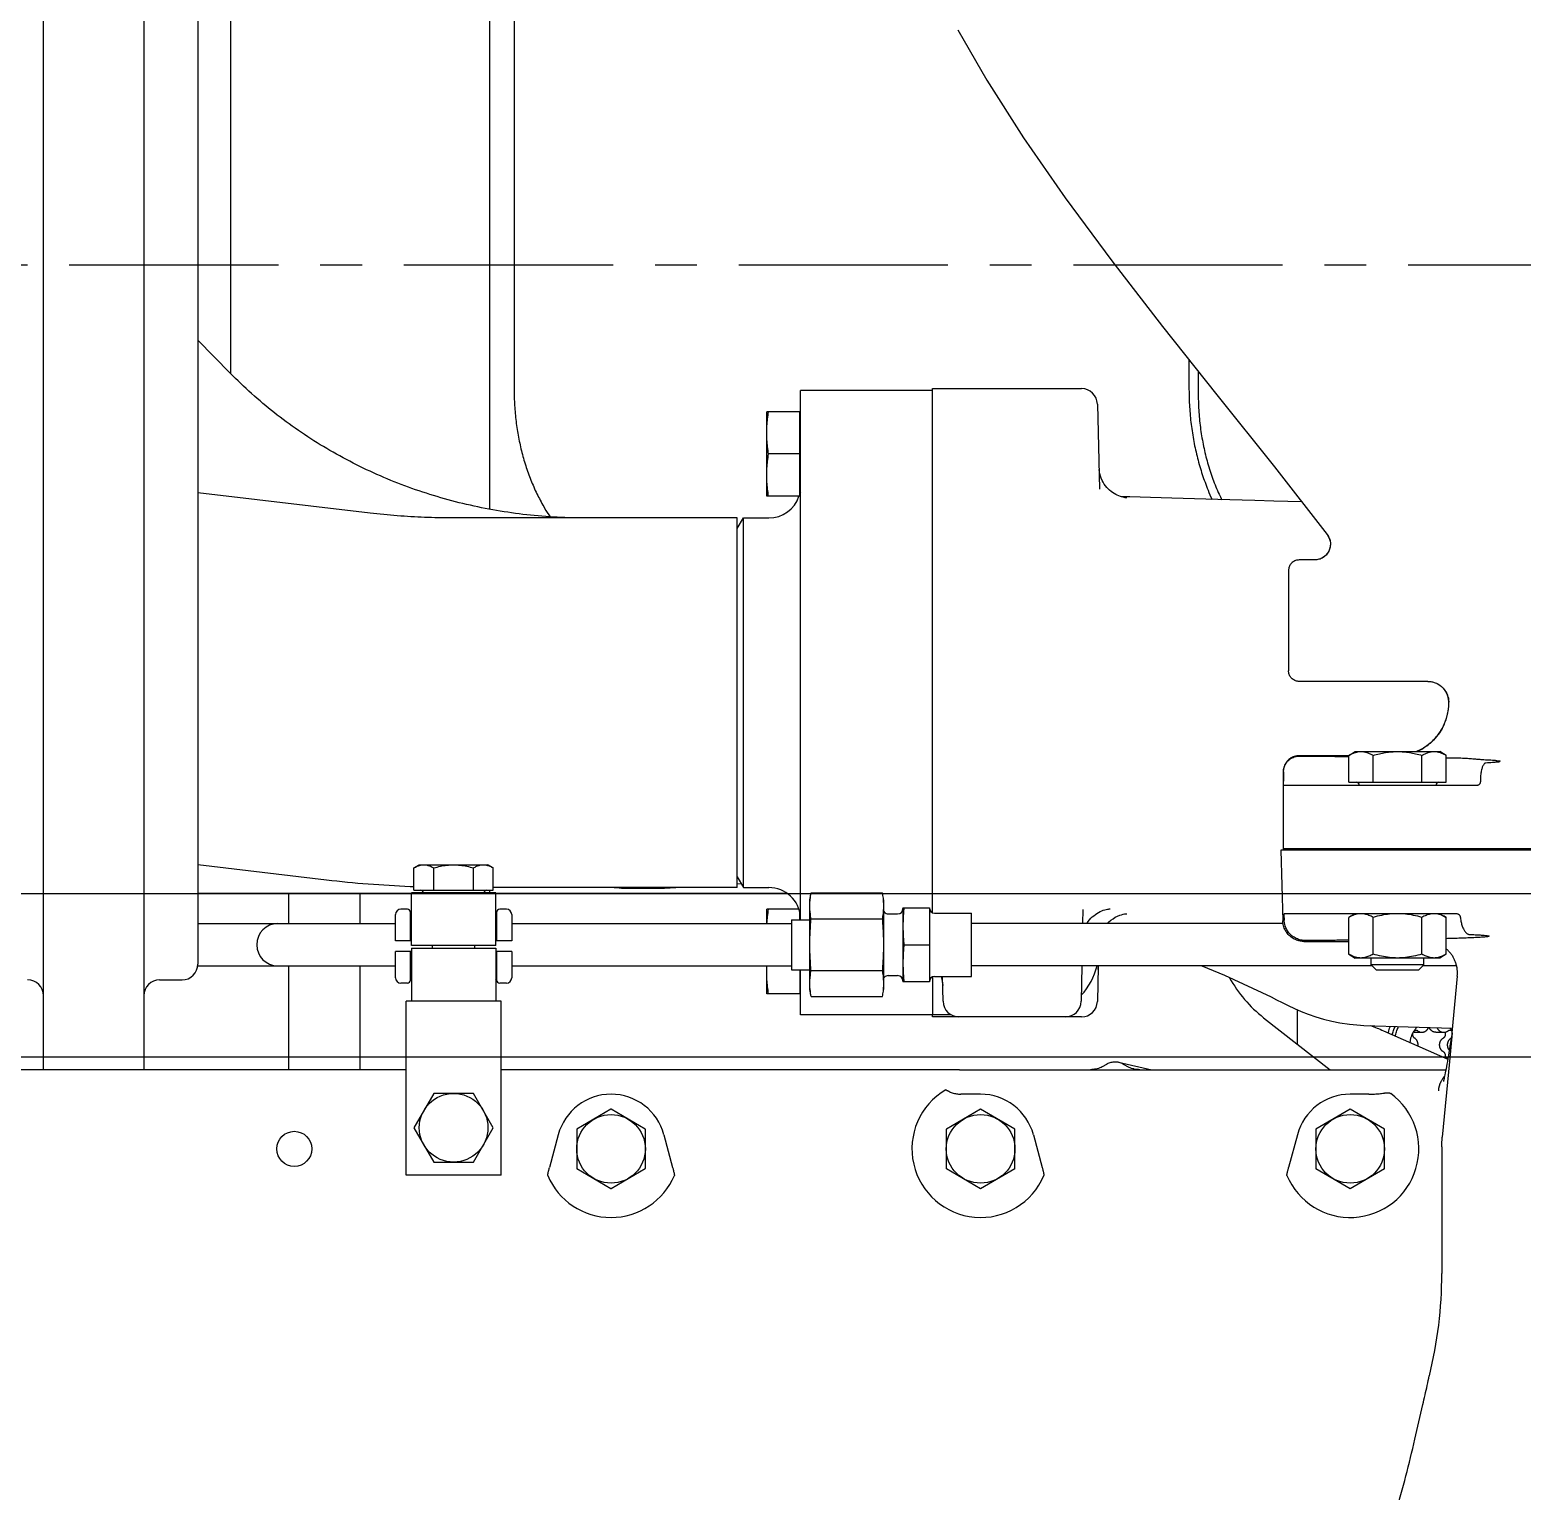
# Model space of a CAD drawing. Header units: millimetres. Extents: x 156850 to 204135, y 56350 to 74150.
# Drawn here: x 158769.9 to 159052.6, y 60149.8 to 60426.6 of the extents above; entities that cross this region are included whole.
import ezdxf

# ---------------------------------------------------------------- set-up
doc = ezdxf.new("R2010")
doc.units = ezdxf.units.MM
doc.header["$LTSCALE"] = 150
doc.linetypes.add('X-2F-PLAN$0$CENTER', pattern=[2, 1.25, -0.25, 0.25, -0.25])
doc.layers.add('-----33 Equipment', color=5, linetype='Continuous')

# ---------------------------------------------------------------- blocks, each defined once
blk = doc.blocks.new('X-2F-PLAN$0$A$C73FA2420')
at = {"color": 0}
blk.add_line((508.73, 1599.81), (508.73, 76.75), dxfattribs=at)
at = {"color": 0, "linetype": 'Continuous'}
for p, q in [((475.38, 597.1), (475.38, 815.28)), ((475.38, 665.78), (755.22, 665.78)), ((751.73, 646.78), (475.38, 646.78)), ((492.38, 643.78), (492.38, 639.53)), ((495.04, 636.58), (495.04, 599.1)), ((739.44, 636.53), (495.38, 636.53)), ((503.04, 636.53), (503.04, 599.1)), ((508.73, 596.1), (508.73, 636.53)), ((511.29, 612.17), (514.18, 636.53)), ((580.8, 603.91), (584.67, 636.53)), ((607.32, 630.4), (613.58, 636.53)), ((607.2, 630.28), (686.23, 630.28)), ((475.38, 619.28), (495.04, 619.28)), ((503.04, 619.28), (508.73, 619.28)), ((475.38, 605.78), (495.04, 605.78)), ((503.04, 605.78), (508.73, 605.78)), ((455.38, 597.1), (488.38, 597.1)), ((455.38, 579.1), (455.38, 597.1)), ((488.38, 579.1), (488.38, 597.1)), ((491.78, 596.85), (491.78, 598.1)), ((492.78, 599.1), (497.78, 599.1)), ((497.78, 596.1), (497.78, 599.1)), ((499.78, 599.1), (504.78, 599.1)), ((499.78, 596.1), (499.78, 599.1)), ((505.78, 596.85), (505.78, 598.1)), ((464.38, 595.61), (457.88, 591.86)), ((470.88, 591.86), (464.38, 595.61)), ((498.38, 596.1), (488.38, 596.1)), ((492.18, 596.25), (497.78, 596.25)), ((498.38, 596.1), (498.38, 580.1)), ((498.88, 596.1), (508.88, 596.1)), ((498.88, 580.1), (498.88, 596.1)), ((499.78, 596.25), (505.38, 596.25)), ((508.88, 580.1), (508.88, 596.1)), ((509.38, 595.61), (513.6, 595.61)), ((509.38, 595.61), (509.38, 580.6)), ((513.6, 595.61), (514.18, 594.6)), ((514.18, 594.6), (514.18, 581.6)), ((457.88, 591.86), (457.88, 584.35)), ((470.88, 584.35), (470.88, 591.86)), ((498.38, 592.1), (498.88, 592.1)), ((509.38, 591.86), (513.6, 591.86)), ((579.88, 534.38), (579.88, 588.39)), ((457.88, 584.35), (464.38, 580.6)), ((464.38, 580.6), (470.88, 584.35)), ((498.38, 584.1), (498.88, 584.1)), ((509.38, 584.35), (513.6, 584.35)), ((498.38, 580.1), (488.38, 580.1)), ((497.78, 579.95), (492.18, 579.95)), ((497.78, 577.1), (497.78, 580.1)), ((498.88, 580.1), (508.88, 580.1)), ((499.78, 577.1), (499.78, 580.1)), ((505.38, 579.95), (499.78, 579.95)), ((508.73, 524.89), (508.73, 580.1)), ((508.88, 581.24), (509.38, 581.24)), ((509.38, 580.6), (513.6, 580.6)), ((509.88, 534.38), (509.88, 580.6)), ((513.6, 580.6), (514.18, 581.6)), ((581.54, 581.24), (683.36, 581.24)), ((455.38, 579.1), (488.38, 579.1)), ((475.38, 520.28), (475.38, 579.1)), ((491.78, 578.1), (491.78, 579.35)), ((497.78, 577.1), (492.78, 577.1)), ((495.04, 577.1), (495.04, 524.12)), ((504.78, 577.1), (499.78, 577.1)), ((503.04, 577.1), (503.04, 524.12)), ((505.78, 578.1), (505.78, 579.35)), ((678.15, 576.65), (604.23, 576.65)), ((463.06, 568.27), (456.82, 569.95)), ((456.63, 564.77), (452.88, 558.29)), ((464.13, 564.78), (456.64, 564.78)), ((467.88, 558.29), (464.14, 564.77)), ((452.88, 558.27), (456.63, 551.79)), ((464.14, 551.79), (467.88, 558.27)), ((509.73, 555.88), (509.73, 548.81)), ((456.64, 551.78), (464.13, 551.78)), ((509.73, 548.81), (509.75, 548.15)), ((463.06, 548.28), (456.83, 546.61)), ((509.75, 548.15), (509.88, 545.99)), ((509.88, 534.38), (579.88, 534.38)), ((511.88, 534.38), (509.88, 533.22)), ((510.58, 534.38), (510.63, 533.65)), ((577.88, 534.38), (579.88, 533.22)), ((509.88, 533.22), (579.88, 533.22)), ((509.88, 533.22), (509.88, 528.38)), ((579.88, 533.22), (579.88, 528.38)), ((489.76, 528.78), (495.04, 528.78)), ((489.76, 522.53), (489.76, 528.78)), ((503.04, 528.78), (505.76, 528.78)), ((505.76, 522.72), (505.76, 528.78)), ((584.01, 528.78), (600.01, 528.78)), ((584.01, 522.53), (584.01, 528.78)), ((600.01, 522.53), (600.01, 528.78)), ((592.01, 522.53), (592.01, 528.45)), ((503.79, 524.12), (494.29, 524.12)), ((494.29, 524.12), (494.29, 520.62)), ((503.79, 524.12), (503.79, 520.62)), ((485.76, 522.38), (494.29, 522.38)), ((485.76, 493.83), (485.76, 522.38)), ((489.23, 520.39), (490.54, 520.62)), ((489.23, 520.39), (489.23, 506.85)), ((494.29, 522.53), (489.76, 522.53)), ((490.44, 522.38), (490.29, 522.53)), ((490.54, 520.62), (499.04, 520.62)), ((494.14, 520.39), (494.14, 506.85)), ((499.04, 520.62), (507.54, 520.62)), ((503.79, 522.53), (505.22, 522.53)), ((503.79, 522.38), (604.01, 522.38)), ((503.95, 520.39), (503.95, 506.85)), ((507.54, 520.62), (508.86, 520.39)), ((508.86, 520.39), (508.86, 506.85)), ((584.01, 522.53), (600.01, 522.53)), ((584.7, 522.38), (584.55, 522.53)), ((599.33, 522.38), (599.48, 522.53)), ((604.01, 497.38), (604.01, 522.38)), ((475.38, 498.21), (475.38, 514.34)), ((489.23, 506.85), (489.23, 506.85)), ((490.54, 506.62), (499.04, 506.62)), ((492.77, 506.62), (492.9, 506.49)), ((499.04, 506.62), (507.54, 506.62)), ((505.31, 506.62), (505.18, 506.49)), ((508.86, 506.85), (508.86, 506.85)), ((493.19, 505.79), (493.19, 503.99)), ((504.89, 505.79), (504.89, 503.99)), ((506.04, 502.99), (492.04, 502.99)), ((492.04, 497.99), (492.04, 502.99)), ((499.04, 502.8), (499.04, 497.99)), ((506.04, 502.99), (506.04, 497.99)), ((499.04, 497.99), (492.04, 497.99)), ((506.04, 497.99), (499.04, 497.99)), ((456.63, 494.77), (452.88, 488.29)), ((464.13, 494.78), (456.64, 494.78)), ((467.88, 488.29), (464.14, 494.77)), ((485.38, 497.38), (485.71, 497.38)), ((485.38, 469.16), (485.38, 497.38)), ((492.96, 497.38), (485.76, 497.38)), ((488.33, 495.39), (493.04, 495.47)), ((493.04, 496.99), (493.04, 489.99)), ((505.04, 496.99), (505.04, 489.99)), ((505.12, 497.38), (604.38, 497.38)), ((604.38, 497.38), (604.38, 469.16)), ((470.73, 488.28), (470.73, 492.04)), ((475.38, 492.28), (475.38, 400.15)), ((493.04, 489.99), (495.04, 489.99)), ((495.04, 489.99), (499.04, 489.99)), ((495.04, 414.12), (495.04, 489.99)), ((499.04, 489.99), (503.04, 489.99)), ((503.04, 489.99), (505.04, 489.99)), ((503.04, 431), (503.04, 489.99)), ((452.88, 488.27), (456.63, 481.79)), ((464.14, 481.79), (467.88, 488.27)), ((456.64, 481.78), (464.13, 481.78)), ((463.06, 478.28), (456.83, 476.61)), ((495.04, 469.13), (488.33, 469.25)), ((505.7, 468.94), (503.04, 468.99)), ((494.94, 465.99), (488.31, 466.16)), ((494.37, 465.99), (495.02, 465.93)), ((495.02, 465.93), (495.04, 465.92)), ((601.46, 466.16), (585.36, 465.74)), ((476.81, 462.15), (475.38, 455.85)), ((583.86, 460), (583.9, 461.63)), ((607.65, 447.05), (603.23, 447.05)), ((609.87, 448.81), (604.23, 448.81)), ((485.23, 434.67), (475.38, 422.07)), ((582.91, 427.44), (583.09, 432.74)), ((463.06, 428.27), (456.82, 429.95)), ((516.93, 431.4), (503.58, 431.05)), ((504.93, 398.05), (504.93, 430.76)), ((516.93, 210.5), (516.93, 431.4)), ((531.85, 430.95), (516.93, 430.95)), ((517.23, 210.95), (517.23, 430.95)), ((529.23, 394.25), (529.23, 430.89)), ((531.81, 430.92), (530.03, 430.92)), ((569.93, 429.95), (550.93, 429.95)), ((480.23, 428.28), (486.73, 428.28)), ((499.68, 427.05), (499.68, 418.55)), ((534.85, 418.55), (534.85, 427.95)), ((548.93, 403.6), (548.93, 427.96)), ((571.93, 425.01), (571.93, 427.96)), ((456.63, 424.77), (452.88, 418.29)), ((464.13, 424.78), (456.64, 424.78)), ((467.88, 418.29), (464.14, 424.77)), ((497.25, 418.55), (496.53, 417.31)), ((497.25, 418.55), (504.22, 418.55)), ((504.93, 417.31), (504.22, 418.55)), ((529.83, 418.55), (534.92, 418.55)), ((529.83, 418.55), (529.83, 400.07)), ((534.92, 418.55), (535.63, 417.31)), ((452.88, 418.27), (456.63, 411.79)), ((464.14, 411.79), (467.88, 418.27)), ((470.73, 414.76), (470.73, 418.28)), ((483.77, 415.67), (483.24, 398.92)), ((483.77, 415.67), (483.77, 415.67)), ((496.53, 401.31), (496.53, 417.31)), ((535.63, 417.31), (535.63, 401.31)), ((494.23, 413.31), (495.23, 414.31)), ((494.23, 405.31), (494.23, 413.31)), ((495.23, 414.31), (496.53, 414.31)), ((495.23, 404.31), (495.23, 414.31)), ((497.25, 413.93), (504.22, 413.93)), ((529.83, 413.93), (534.92, 413.93)), ((456.64, 411.78), (464.13, 411.78)), ((482.76, 411.97), (477.4, 399.79)), ((482.46, 406.19), (482.46, 404.72)), ((494.23, 405.31), (495.23, 404.31)), ((495.04, 398.12), (495.04, 404.51)), ((495.23, 404.31), (496.53, 404.31)), ((497.25, 404.69), (504.22, 404.69)), ((529.83, 404.69), (534.92, 404.69)), ((482.46, 402.04), (482.46, 400.56)), ((460.74, 400.92), (436.74, 400.92)), ((476.94, 399.48), (462.62, 400.83)), ((474.42, 400.34), (474.13, 400.39)), ((474.75, 400.27), (474.42, 400.34)), ((475.11, 400.2), (474.75, 400.27)), ((475.52, 400.13), (475.11, 400.2)), ((475.96, 400.05), (475.52, 400.13)), ((476.43, 399.96), (475.96, 400.05)), ((476.94, 399.87), (476.43, 399.96)), ((477.48, 399.78), (476.94, 399.87)), ((482.38, 398.97), (476.94, 399.48)), ((478.05, 399.69), (477.48, 399.78)), ((478.64, 399.59), (478.05, 399.69)), ((479.26, 399.48), (478.64, 399.59)), ((479.91, 399.38), (479.26, 399.48)), ((480.9, 399.22), (479.91, 399.38)), ((481.97, 399.05), (480.9, 399.22)), ((482.34, 399), (481.97, 399.05)), ((493.12, 397.99), (482.34, 399)), ((497.25, 400.07), (496.53, 401.31)), ((497.25, 400.07), (504.22, 400.07)), ((504.93, 401.31), (504.22, 400.07)), ((529.83, 400.07), (534.92, 400.07)), ((534.92, 400.07), (535.63, 401.31)), ((530.45, 393.61), (530.03, 393.61))]:
    blk.add_line(p, q, dxfattribs=at)
for points in [[(493.04, 495.78), (492.48, 495.6), (491.86, 495.48), (491.33, 495.44)], [(672.35, 492.58), (662.84, 487.1), (651.92, 480.15), (640.5, 472.24), (628.58, 463.43), (616.16, 453.81), (603.21, 443.51), (589.59, 432.64), (576.74, 422.64)], [(503.04, 468.16), (503.13, 468.11), (503.46, 467.88), (503.76, 467.64), (504.05, 467.39), (504.31, 467.12), (504.55, 466.84), (504.78, 466.55), (504.98, 466.26), (505.15, 465.95), (505.31, 465.65), (505.45, 465.34), (505.57, 465.04), (505.66, 464.75), (505.73, 464.49), (505.78, 464.26), (505.81, 464.07), (505.83, 463.92), (505.85, 463.81), (505.85, 463.76), (505.85, 463.76)], [(503.04, 464.3), (503.32, 464.03), (503.68, 463.62), (503.98, 463.2), (504.24, 462.78), (504.45, 462.35), (504.62, 461.94), (504.73, 461.58), (504.82, 461.27), (504.87, 461.01), (504.9, 460.81), (504.92, 460.67), (504.92, 460.59), (504.93, 460.56)], [(583.69, 460.57), (583.69, 460.57), (583.69, 460.58), (583.7, 460.63), (583.71, 460.74), (583.73, 460.88), (583.76, 461.06), (583.81, 461.28), (583.87, 461.53), (583.95, 461.81), (584.06, 462.09), (584.18, 462.39), (584.33, 462.69), (584.5, 462.99), (584.69, 463.28), (584.9, 463.57), (585.13, 463.85), (585.39, 464.13), (585.67, 464.39), (585.98, 464.64), (586.3, 464.87), (586.65, 465.08), (587.01, 465.27), (587.4, 465.44), (587.8, 465.58), (588.22, 465.69), (588.65, 465.78), (589.09, 465.83)], [(583.75, 456.13), (583.81, 458.09), (583.86, 460)], [(583.32, 441.05), (583.45, 445.59), (583.51, 447.79), (583.58, 449.94), (583.64, 452.05), (583.75, 456.13)], [(495.04, 446.41), (493.27, 442.07), (489.15, 433.24)], [(583.09, 432.74), (583.19, 436.35), (583.26, 438.72), (583.32, 441.05)], [(489.15, 433.24), (488.64, 432.26), (488.08, 431.16), (487.53, 430.05), (486.98, 428.85), (486.43, 427.58), (485.91, 426.24), (485.42, 424.81), (484.97, 423.31), (484.57, 421.73), (484.26, 420.23)], [(576.74, 422.64), (576.53, 422.49), (576.19, 422.31), (575.85, 422.17), (575.51, 422.09), (575.18, 422.04), (574.85, 422.03), (574.54, 422.05), (574.25, 422.11), (573.97, 422.19), (573.71, 422.29), (573.46, 422.41), (573.24, 422.55), (573.04, 422.7), (572.85, 422.86), (572.69, 423.04), (572.54, 423.22), (572.41, 423.4), (572.3, 423.59), (572.24, 423.71)], [(484.26, 420.23), (483.98, 418.38), (483.8, 416.35), (483.77, 415.67)], [(545.11, 399.67), (544.1, 399.69), (542.95, 399.84), (541.89, 400.1), (540.92, 400.45), (540.02, 400.88), (539.2, 401.38), (538.46, 401.94), (537.8, 402.53), (537.22, 403.15), (536.73, 403.78), (536.31, 404.41), (535.96, 405.02), (535.69, 405.6), (535.63, 405.73)], [(548.57, 401.94), (548.55, 401.89), (548.41, 401.63), (548.22, 401.33), (547.96, 401.01), (547.63, 400.67), (547.22, 400.35), (546.72, 400.06), (546.17, 399.84), (545.57, 399.71), (545.11, 399.67)], [(474.13, 400.39), (473.87, 400.45), (473.75, 400.47), (473.64, 400.5), (473.55, 400.52), (473.46, 400.54), (473.38, 400.56), (473.31, 400.58), (473.25, 400.59), (473.2, 400.6), (473.17, 400.61), (473.15, 400.62), (473.14, 400.62)]]:
    blk.add_lwpolyline(points, dxfattribs=at)
for centre, radius in [((460.38, 618.28), 3.32), ((464.38, 588.1), 6.5), ((460.38, 558.28), 6.5), ((460.38, 488.28), 6.5), ((460.38, 418.28), 6.5)]:
    blk.add_circle(centre, radius, dxfattribs=at)
for centre, radius, start, end in [((489.38, 668.78), 3, 270, 0), ((489.38, 643.78), 3, 0, 90), ((495.38, 639.53), 3, 180, 270), ((499.04, 621.39), 4, 0, 180), ((492.78, 598.1), 1, 90, 180), ((492.38, 596.85), 0.6, 180, 270), ((504.78, 598.1), 1, 0, 90), ((505.18, 596.85), 0.6, 270, 0), ((492.18, 595.65), 0.6, 49.4521, 90), ((505.38, 595.65), 0.6, 90, 130.5479), ((508.88, 594.35), 0.5, 270, 0), ((508.88, 581.85), 0.5, 0, 90), ((492.38, 579.35), 0.6, 90, 180), ((492.18, 580.55), 0.6, 270, 310.5479), ((505.38, 580.55), 0.6, 229.4521, 270), ((505.18, 579.35), 0.6, 0, 90), ((492.78, 578.1), 1, 180, 270), ((504.78, 578.1), 1, 270, 0), ((460.38, 558.28), 13, 112.7498, 247.2641), ((460.38, 558.28), 10.35, 285, 75), ((460.38, 558.28), 7.5, 119.9264, 120.0736), ((460.38, 558.28), 7.5, 59.9264, 60.0736), ((460.38, 558.28), 7.5, 179.9264, 180.0736), ((460.38, 558.28), 7.5, 359.9264, 0.0736), ((460.38, 558.28), 7.5, 239.9264, 240.0736), ((460.38, 558.28), 7.5, 299.9264, 300.0736), ((503.88, 528.38), 6, 273.998, 0), ((585.88, 528.38), 6, 180, 251.6999), ((492.19, 505.79), 1, 0, 45), ((505.89, 505.79), 1, 135, 180), ((492.19, 503.99), 1, 270, 0), ((505.89, 503.99), 1, 180, 270), ((460.38, 488.28), 13, 30.5644, 247.2641), ((492.04, 496.99), 1, 0, 90), ((506.04, 496.99), 1, 90, 180), ((460.38, 488.28), 7.5, 119.9264, 120.0736), ((460.38, 488.28), 7.5, 59.9264, 60.0736), ((488.38, 492.39), 3, 91, 180), ((460.38, 488.28), 7.5, 179.9264, 180.0736), ((460.38, 488.28), 10.35, 285, 0), ((460.38, 488.28), 7.5, 359.9264, 0.0736), ((460.38, 488.28), 7.5, 239.9264, 240.0736), ((460.38, 488.28), 7.5, 299.9264, 300.0736), ((488.38, 472.25), 3, 180, 269), ((497.76, 477.92), 12, 226.4633, 256.8956), ((488.38, 469.16), 3, 180, 268.5), ((601.38, 469.16), 3, 271.5, 0), ((504.93, 419.28), 25, 119.1018, 142.0013), ((460.38, 418.28), 13, 112.7498, 323.8392), ((460.38, 418.28), 10.35, 0, 75), ((460.38, 418.28), 7.5, 119.9264, 120.0736), ((460.38, 418.28), 7.5, 59.9264, 60.0736), ((460.38, 418.28), 7.5, 179.9264, 180.0736), ((460.38, 418.28), 7.5, 359.9264, 0.0736), ((529.23, 417.16), 0.6, 270, 0), ((460.38, 418.28), 7.5, 239.9264, 240.0736), ((460.38, 418.28), 7.5, 299.9264, 300.0736), ((436.74, 480.95), 80.03, 256.025, 270), ((529.23, 401.46), 0.6, 0, 90)]:
    blk.add_arc(centre, radius, start, end, dxfattribs=at)
for points, start_tangent, end_tangent in [([(579.88, 563.42), (580.05, 569.21), (580.57, 574.97), (581.42, 580.69), (582.61, 586.33), (584.13, 591.89), (585.97, 597.33), (588.14, 602.63), (590.62, 607.77), (593.4, 612.74), (596.47, 617.5), (599.82, 622.05), (603.44, 626.35), (607.32, 630.4)], (0, 1), (0.714758, 0.699372)), ([(510.01, 595.61), (510.04, 596.34), (510.51, 604.27), (511.29, 612.17)], (0.035645, 0.999365), (0.117943, 0.99302)), ([(579.88, 588.39), (579.99, 593.59), (580.29, 598.77), (580.8, 603.91)], (0, 1), (0.117943, 0.99302)), ([(513.6, 595.61), (513.91, 594.99), (514.06, 594.56)], (0.5, -0.866025), (0.275304, -0.961357)), ([(514.18, 593.73), (514.12, 593.11), (513.91, 592.48), (513.6, 591.86)], (0, -1), (-0.5, -0.866025)), ([(514.06, 594.56), (514.12, 594.36), (514.18, 593.73)], (0.275304, -0.961357), (0, -1)), ([(513.6, 591.86), (513.91, 590.61), (514.12, 589.35), (514.18, 588.1)], (0.27735, -0.960769), (0, -1)), ([(514.18, 588.1), (514.12, 586.85), (513.91, 585.59), (513.6, 584.35)], (0, -1), (-0.27735, -0.960769)), ([(513.6, 584.35), (513.91, 583.73), (514.12, 583.1), (514.18, 582.47)], (0.5, -0.866025), (0, -1)), ([(514.18, 582.47), (514.12, 581.85), (513.91, 581.22), (513.6, 580.6)], (0, -1), (-0.5, -0.866025)), ([(604.23, 576.65), (601.18, 576.55), (598.16, 576.27), (595.18, 575.8), (592.26, 575.16), (589.44, 574.33), (586.73, 573.33), (584.16, 572.17), (581.74, 570.86), (580.1, 569.82)], (-1, 0), (-0.829445, -0.558589)), ([(455.36, 570.27), (455.38, 570.27)], (0.922203, 0.386707), (0.999117, 0.042006)), ([(455.38, 570.27), (455.43, 570.27), (455.5, 570.26), (455.6, 570.24), (455.73, 570.21), (455.89, 570.18), (456.08, 570.13), (456.31, 570.08), (456.56, 570.01), (456.82, 569.95)], (0.999117, 0.042006), (0.965926, -0.258819)), ([(509.88, 557.68), (509.88, 557.65), (509.73, 555.88)], (-0.162125, -0.98677), (-0.000629, -1)), ([(509.88, 550.61), (509.88, 550.58), (509.73, 548.81)], (-0.162125, -0.98677), (-0.000629, -1)), ([(456.83, 546.61), (456.57, 546.54), (456.31, 546.47), (456.08, 546.42), (455.89, 546.37), (455.73, 546.34), (455.6, 546.32), (455.5, 546.3), (455.43, 546.29), (455.36, 546.29)], (-0.965926, -0.258819), (-0.922296, 0.386483)), ([(489.76, 528.45), (491.11, 528.63), (492.43, 528.74), (493.76, 528.78)], (0.988244, 0.152882), (1, 0)), ([(493.76, 528.78), (495.04, 528.74)], (1, 0), (0.998408, -0.056397)), ([(503.04, 528.74), (503.08, 528.74), (504.4, 528.63), (505.76, 528.45)], (0.998408, -0.056397), (0.988244, -0.152882)), ([(584.01, 528.45), (585.37, 528.63), (586.69, 528.74), (588.01, 528.78)], (0.988244, 0.152882), (1, 0)), ([(588.01, 528.78), (589.33, 528.74), (590.65, 528.63), (592.01, 528.45)], (1, 0), (0.988244, -0.152882)), ([(592.01, 528.45), (593.37, 528.63), (594.69, 528.74), (596.01, 528.78)], (0.988244, 0.152882), (1, 0)), ([(596.01, 528.78), (597.33, 528.74), (598.65, 528.63), (600.01, 528.45)], (1, 0), (0.988244, -0.152882)), ([(475.38, 515.53), (475.38, 517.03), (475.38, 518.61), (475.38, 520.28)], (0.000006, 1), (0.000003, 1)), ([(489.23, 520.39), (489.73, 520.47), (490.22, 520.53), (490.7, 520.58), (491.19, 520.61), (491.68, 520.62)], (0.984807, 0.173652), (1, 0.00009)), ([(491.68, 520.62), (492.17, 520.61), (492.66, 520.58), (493.15, 520.53), (493.64, 520.47), (494.14, 520.39)], (1, 0.00009), (0.984823, -0.173563)), ([(494.14, 520.39), (495.13, 520.47), (496.11, 520.53), (497.08, 520.58), (498.06, 520.61), (499.04, 520.62)], (0.996136, 0.087823), (1, 0)), ([(499.04, 520.62), (500.03, 520.61), (501.01, 520.58), (501.99, 520.53), (502.96, 520.47), (503.95, 520.39)], (1, 0), (0.996136, -0.087823)), ([(503.95, 520.39), (504.45, 520.47), (504.94, 520.53), (505.43, 520.58), (505.91, 520.61), (506.4, 520.62)], (0.984823, 0.173563), (1, -0.00009)), ([(506.4, 520.62), (506.89, 520.61), (507.38, 520.58), (507.87, 520.53), (508.36, 520.47), (508.86, 520.39)], (1, -0.00009), (0.984807, -0.173652)), ([(475.38, 514.34), (475.38, 514.75), (475.38, 515.15), (475.38, 515.53)], (0, 1), (0, 1)), ([(489.23, 506.85), (489.73, 506.77), (490.22, 506.7), (490.55, 506.67)], (0.984823, -0.173563), (0.995902, -0.090436)), ([(490.55, 506.67), (490.7, 506.66), (491.19, 506.63), (491.68, 506.62)], (0.995902, -0.090436), (1, 0.00009)), ([(491.68, 506.62), (492.17, 506.63), (492.66, 506.66), (493.15, 506.7), (493.64, 506.77), (494.14, 506.85)], (1, 0.00009), (0.984793, 0.173734)), ([(494.14, 506.85), (495.13, 506.77), (496.11, 506.71), (497.08, 506.66), (498.06, 506.63), (499.04, 506.62)], (0.996136, -0.087823), (1, 0)), ([(499.04, 506.62), (500.03, 506.63), (501.01, 506.66), (501.99, 506.71), (502.96, 506.77), (503.95, 506.85)], (1, 0), (0.996136, 0.087823)), ([(503.95, 506.85), (504.45, 506.77), (504.94, 506.7), (505.43, 506.66), (505.91, 506.63), (506.4, 506.62)], (0.984793, -0.173734), (1, -0.00009)), ([(506.4, 506.62), (506.89, 506.63), (507.38, 506.66), (507.54, 506.67)], (1, -0.00009), (0.995902, 0.090436)), ([(507.54, 506.67), (507.87, 506.7), (508.36, 506.77), (508.86, 506.85)], (0.995902, 0.090436), (0.984823, 0.173563)), ([(495.54, 502.99), (494.38, 502.97), (493.22, 502.91), (492.04, 502.8)], (-1, -0.000011), (-0.994857, -0.10129)), ([(499.04, 502.8), (497.86, 502.91), (496.7, 502.97), (495.54, 502.99)], (-0.994859, 0.101268), (-1, -0.000011)), ([(502.54, 502.99), (501.38, 502.97), (500.22, 502.91), (499.04, 502.8)], (-1, 0.000011), (-0.994859, -0.101268)), ([(506.04, 502.8), (504.86, 502.91), (503.7, 502.97), (502.54, 502.99)], (-0.994857, 0.10129), (-1, 0.000011)), ([(475.38, 498.14), (475.38, 498.21)], (0, 1), (0, 1)), ([(475.38, 498.01), (475.38, 498.09), (475.38, 498.14)], (0, 1), (-0.000003, 1)), ([(475.38, 497.13), (475.38, 497.41), (475.38, 497.7), (475.38, 498.01)], (0, 1), (0, 1)), ([(471.57, 494.84), (471.54, 494.8), (471.5, 494.74), (471.46, 494.66), (471.41, 494.56), (471.35, 494.45), (471.28, 494.32), (471.21, 494.17), (471.15, 494.03)], (-0.571757, -0.820423), (-0.396773, -0.917917)), ([(471.58, 494.89), (471.57, 494.84)], (0.508507, -0.861058), (-0.571757, -0.820423)), ([(475.38, 492.28), (475.38, 493.98), (475.38, 495.6), (475.38, 497.13)], (-0.000003, 1), (-0.000006, 1)), ([(471.15, 494.03), (471, 493.64), (470.88, 493.25), (470.8, 492.85), (470.75, 492.45), (470.73, 492.04)], (-0.396773, -0.917917), (0, -1)), ([(456.83, 476.61), (456.57, 476.54), (456.31, 476.47), (456.08, 476.42), (455.89, 476.37), (455.73, 476.34), (455.6, 476.32), (455.5, 476.3), (455.43, 476.29), (455.36, 476.29)], (-0.965926, -0.258819), (-0.922296, 0.386483)), ([(476.32, 464.57), (476.04, 465.01), (475.81, 465.47), (475.62, 465.96), (475.49, 466.46), (475.41, 466.97), (475.38, 467.49)], (-0.582249, 0.813011), (0, 1)), ([(476.32, 464.57), (476.52, 464.26), (476.68, 463.92), (476.79, 463.56), (476.86, 463.19), (476.88, 462.82), (476.86, 462.45), (476.81, 462.15)], (0.582249, -0.813011), (-0.220681, -0.975346)), ([(475.51, 459.25), (475.62, 459.68), (475.81, 460.16), (476.04, 460.63), (476.32, 461.06)], (0.220659, 0.975351), (0.581508, 0.813541)), ([(476.81, 462.15), (476.79, 462.08), (476.68, 461.72), (476.52, 461.38), (476.32, 461.06)], (-0.220681, -0.975346), (-0.581508, -0.813541)), ([(475.38, 458.14), (475.41, 458.66), (475.49, 459.17), (475.51, 459.25)], (0, 1), (0.220659, 0.975351)), ([(603.23, 447.05), (599.91, 446.94), (596.64, 446.6), (593.44, 446.05), (590.31, 445.28), (587.26, 444.29), (584.37, 443.1), (583.35, 442.62)], (-1, 0), (-0.896418, -0.44321)), ([(604.23, 448.81), (600.91, 448.71), (597.62, 448.4), (594.37, 447.9), (591.2, 447.19), (588.13, 446.29), (585.18, 445.21), (583.41, 444.45)], (-1, 0), (-0.908599, -0.41767)), ([(455.36, 430.27), (455.38, 430.27)], (0.922203, 0.386707), (0.999117, 0.042006)), ([(455.38, 430.27), (455.43, 430.27), (455.5, 430.26), (455.6, 430.24), (455.73, 430.21), (455.89, 430.18), (456.08, 430.13), (456.31, 430.08), (456.56, 430.01), (456.82, 429.95)], (0.999117, 0.042006), (0.965926, -0.258819)), ([(499.68, 427.05), (499.71, 427.53), (499.8, 427.99), (499.94, 428.45), (500.13, 428.88), (500.37, 429.29), (500.66, 429.67), (500.99, 430.01), (501.36, 430.31), (501.76, 430.56), (502.19, 430.76), (502.64, 430.91), (503.11, 431.01), (503.58, 431.05)], (0, 1), (0.999657, 0.026177)), ([(499.84, 426.7), (499.86, 427.17), (499.94, 427.63), (500.06, 428.07), (500.23, 428.49), (500.45, 428.89), (500.7, 429.26), (500.99, 429.59), (501.31, 429.89), (501.67, 430.15), (502.05, 430.37), (502.44, 430.54), (502.85, 430.67), (503.28, 430.75), (503.71, 430.78)], (-0.005588, 0.999984), (0.999644, 0.026667)), ([(504.13, 430.8), (503.99, 430.79), (503.85, 430.79), (503.71, 430.78)], (-0.999644, -0.026667), (-0.999644, -0.026667)), ([(504.13, 430.8), (504.26, 430.8), (504.38, 430.8), (504.49, 430.8), (504.6, 430.8), (504.7, 430.79), (504.78, 430.79), (504.85, 430.78), (504.93, 430.76)], (0.999644, 0.026667), (0, -1)), ([(529.23, 430.89), (529.3, 430.9), (529.38, 430.91), (529.48, 430.91), (529.6, 430.91), (529.74, 430.92), (529.88, 430.92), (530.03, 430.92)], (0, 1), (1, 0)), ([(531.81, 430.92), (532.21, 430.89), (532.6, 430.81), (532.98, 430.68), (533.32, 430.5), (533.62, 430.3), (533.9, 430.06), (534.14, 429.78), (534.36, 429.47), (534.54, 429.11), (534.68, 428.71), (534.76, 428.29), (534.79, 427.88)], (1, 0), (-0.00743, -0.999972)), ([(531.94, 430.95), (531.85, 430.95)], (-0.999592, 0.02855), (-1, 0)), ([(534.85, 427.95), (534.82, 428.41), (534.71, 428.87), (534.53, 429.3), (534.29, 429.7), (533.99, 430.05), (533.64, 430.36), (533.24, 430.61), (532.82, 430.79), (532.39, 430.9), (531.94, 430.95)], (0, 1), (-0.999593, 0.028539)), ([(548.93, 427.96), (548.96, 428.29), (549.05, 428.63), (549.2, 428.95), (549.4, 429.24), (549.65, 429.49), (549.95, 429.69), (550.26, 429.83), (550.6, 429.92), (550.93, 429.95)], (0.00538, 0.999986), (1, 0)), ([(571.93, 427.96), (571.9, 428.29), (571.81, 428.63), (571.67, 428.95), (571.46, 429.24), (571.21, 429.49), (570.92, 429.69), (570.6, 429.83), (570.27, 429.92), (569.93, 429.95)], (-0.00538, 0.999986), (-1, 0)), ([(534.79, 427.88), (534.76, 424), (534.72, 420.26), (534.7, 418.55)], (-0.00743, -0.999972), (-0.011227, -0.999937)), ([(499.9, 418.55), (499.88, 420.79), (499.86, 423.7), (499.84, 426.7)], (-0.009238, 0.999957), (-0.005588, 0.999984)), ([(572.24, 423.71), (572.19, 423.81), (572.05, 424.19), (571.96, 424.6), (571.93, 425.01)], (-0.437936, 0.899006), (-0.001737, 0.999998)), ([(576.73, 422.62), (576.39, 422.4), (576.01, 422.23), (575.61, 422.1), (575.2, 422.04), (574.79, 422.03), (574.38, 422.08), (573.98, 422.18), (573.59, 422.34), (573.24, 422.55), (572.91, 422.81), (572.63, 423.11), (572.38, 423.44), (572.24, 423.71)], (-0.801076, -0.598563), (-0.437936, 0.899006)), ([(496.68, 417.27), (496.86, 417.76), (497.25, 418.55)], (0.275516, 0.961296), (0.5, 0.866025)), ([(504.78, 417.27), (504.61, 417.76), (504.22, 418.55)], (-0.275516, 0.961296), (-0.5, 0.866025)), ([(534.92, 418.55), (535.23, 417.96), (535.45, 417.38)], (0.5, -0.866025), (0.300903, -0.953655)), ([(496.53, 416.24), (496.62, 417), (496.68, 417.27)], (0, 1), (0.275516, 0.961296)), ([(497.25, 413.93), (496.86, 414.72), (496.62, 415.49), (496.53, 416.24)], (-0.5, 0.866025), (0, 1)), ([(504.22, 413.93), (504.61, 414.72), (504.85, 415.49), (504.93, 416.24)], (0.5, 0.866025), (0, 1)), ([(504.93, 416.24), (504.85, 417), (504.78, 417.27)], (0, 1), (-0.275516, 0.961296)), ([(535.63, 416.24), (535.59, 415.67), (535.45, 415.1), (535.23, 414.52), (534.92, 413.93)], (0, -1), (-0.5, -0.866025)), ([(535.45, 417.38), (535.48, 417.28)], (0.300903, -0.953655), (0.277916, -0.960605)), ([(535.48, 417.28), (535.59, 416.81), (535.63, 416.24)], (0.277916, -0.960605), (0, -1)), ([(470.73, 414.76), (470.75, 413.88), (470.81, 412.98), (470.91, 412.11)], (0, -1), (0.154194, -0.988041)), ([(483.74, 414.44), (482.76, 411.97)], (-0.339625, -0.940561), (-0.402746, -0.915312)), ([(496.53, 409.31), (496.62, 410.82), (496.86, 412.35), (497.25, 413.93)], (0, 1), (0.27735, 0.960769)), ([(504.93, 409.31), (504.85, 410.82), (504.61, 412.35), (504.22, 413.93)], (0, 1), (-0.27735, 0.960769)), ([(534.92, 413.93), (535.23, 412.75), (535.45, 411.59), (535.59, 410.45), (535.63, 409.31)], (0.27735, -0.960769), (0, -1)), ([(470.97, 411.71), (470.99, 411.49), (471, 411.3), (471, 411.12), (470.99, 410.97), (470.97, 410.84), (470.94, 410.74), (470.91, 410.66), (470.88, 410.61)], (0.112002, -0.993708), (-0.590053, -0.807364)), ([(470.91, 412.11), (470.94, 411.91), (470.97, 411.71)], (0.154194, -0.988041), (0.112007, -0.993707)), ([(482.02, 410.29), (482.33, 410.21), (482.77, 410.08), (483.19, 409.92), (483.58, 409.76)], (0.973281, -0.229616), (0.908784, -0.417267)), ([(482.35, 411.04), (482.45, 411.02), (482.97, 410.89), (483.47, 410.73), (483.61, 410.69)], (0.977747, -0.209786), (0.945059, -0.326901)), ([(391.4, 409.66), (398.43, 407.73), (405.37, 406.01), (411.95, 404.51)], (0.960313, -0.278923), (0.976081, -0.217409)), ([(481.76, 409.71), (481.89, 409.68), (482.33, 409.58), (482.77, 409.44), (483.19, 409.28), (483.56, 409.13)], (0.979946, -0.199264), (0.909872, -0.41489)), ([(497.25, 404.69), (496.86, 406.28), (496.62, 407.8), (496.53, 409.31)], (-0.27735, 0.960769), (0, 1)), ([(504.22, 404.69), (504.61, 406.28), (504.85, 407.8), (504.93, 409.31)], (0.27735, 0.960769), (0, 1)), ([(535.63, 409.31), (535.59, 408.18), (535.45, 407.04), (535.23, 405.88), (534.92, 404.69)], (0, -1), (-0.27735, -0.960769)), ([(411.95, 404.51), (413.76, 404.1), (415.58, 403.69), (417.41, 403.29)], (0.976081, -0.217408), (0.976263, -0.216588)), ([(479.88, 405.43), (479.92, 405.43), (480.02, 405.42), (480.12, 405.42), (480.21, 405.43), (480.31, 405.44), (480.4, 405.45), (480.49, 405.47), (480.59, 405.5), (480.67, 405.53), (480.76, 405.57), (480.85, 405.61), (480.93, 405.66), (481.02, 405.71), (481.1, 405.78), (481.18, 405.85), (481.26, 405.94), (481.33, 406.03), (481.4, 406.13)], (0.994295, -0.10667), (0.505948, 0.862564)), ([(480.53, 406.92), (480.8, 406.88), (481.09, 406.83), (481.38, 406.77), (481.66, 406.68), (481.94, 406.58), (482.2, 406.46)], (0.995762, -0.091963), (0.904945, -0.425529)), ([(482.2, 406.46), (482.13, 406.47), (482.06, 406.48), (481.98, 406.48), (481.91, 406.47), (481.84, 406.45), (481.77, 406.43), (481.7, 406.4), (481.64, 406.37), (481.58, 406.33), (481.53, 406.28), (481.48, 406.24), (481.44, 406.18), (481.4, 406.13)], (-0.983321, 0.181879), (-0.505948, -0.862564)), ([(482.64, 406.23), (482.59, 406.28), (482.53, 406.33), (482.47, 406.37), (482.41, 406.4), (482.34, 406.43), (482.27, 406.45), (482.2, 406.46)], (-0.680458, 0.732787), (-0.985307, 0.170793)), ([(482.46, 406.19), (482.46, 406.25), (482.47, 406.37)], (0, 1), (0.137568, 0.990492)), ([(482.7, 405.44), (482.63, 405.34), (482.58, 405.23), (482.53, 405.13), (482.5, 405.03), (482.48, 404.94), (482.47, 404.84), (482.46, 404.75), (482.46, 404.72)], (-0.591578, -0.806248), (0.000182, -1)), ([(482.46, 404.72), (482.46, 404.67), (482.47, 404.58), (482.48, 404.49), (482.5, 404.41), (482.52, 404.32), (482.56, 404.24), (482.59, 404.16), (482.64, 404.08), (482.69, 404), (482.74, 403.92), (482.8, 403.85), (482.86, 403.78), (482.93, 403.72), (483, 403.66), (483.08, 403.6), (483.16, 403.55), (483.24, 403.5), (483.34, 403.45), (483.38, 403.43)], (0.000182, -1), (0.922589, -0.385784)), ([(482.82, 405.8), (482.82, 405.81), (482.81, 405.87), (482.8, 405.94), (482.78, 406), (482.75, 406.07), (482.72, 406.13), (482.68, 406.18), (482.64, 406.23)], (0.000003, 1), (-0.686441, 0.727186)), ([(483.45, 405.61), (483.33, 405.73), (483.11, 405.91), (482.88, 406.08), (482.64, 406.23)], (-0.723261, 0.690574), (-0.857283, 0.514845)), ([(482.7, 405.44), (482.73, 405.49), (482.76, 405.55), (482.79, 405.61), (482.8, 405.68), (482.81, 405.74), (482.82, 405.8)], (0.591578, 0.806248), (0.000003, 1)), ([(496.53, 402.38), (496.62, 403.14), (496.86, 403.9), (497.25, 404.69)], (0, 1), (0.5, 0.866025)), ([(504.93, 402.38), (504.85, 403.14), (504.61, 403.9), (504.22, 404.69)], (0, 1), (-0.5, 0.866025)), ([(534.92, 404.69), (535.23, 404.1), (535.45, 403.52), (535.59, 402.95), (535.63, 402.38)], (0.5, -0.866025), (0, -1)), ([(535.62, 405.75), (535.86, 405.21), (536.41, 404.23), (537.07, 403.31), (537.83, 402.48), (538.68, 401.73), (539.61, 401.09), (540.6, 400.55), (541.65, 400.13), (542.74, 399.83), (543.85, 399.65), (544.98, 399.6)], (0.383988, -0.923338), (0.999921, 0.012582)), ([(471.4, 401.52), (471.46, 401.52), (471.55, 401.51), (471.67, 401.5), (471.75, 401.49), (471.83, 401.48), (471.92, 401.46), (472.02, 401.44), (472.14, 401.42), (472.26, 401.39), (472.4, 401.35), (472.55, 401.3), (472.71, 401.25), (472.88, 401.18), (473.06, 401.1), (473.27, 401), (473.48, 400.88), (473.71, 400.74), (473.95, 400.57), (474.18, 400.38)], (0.999565, -0.029494), (0.757892, -0.65238)), ([(482.46, 402.04), (482.46, 402.1), (482.47, 402.22), (482.49, 402.34), (482.53, 402.45), (482.57, 402.57), (482.63, 402.68), (482.69, 402.78), (482.77, 402.88), (482.85, 402.97), (482.95, 403.06), (483.05, 403.14), (483.15, 403.21), (483.27, 403.27), (483.38, 403.32)], (0.000005, 1), (0.932983, 0.359921)), ([(483.33, 401.82), (483.25, 401.78), (483.16, 401.74), (483.08, 401.69), (483, 401.64), (482.93, 401.58), (482.86, 401.52), (482.8, 401.45), (482.74, 401.38), (482.69, 401.31), (482.64, 401.23), (482.59, 401.15), (482.56, 401.06), (482.52, 400.98), (482.5, 400.89), (482.48, 400.8), (482.47, 400.71), (482.46, 400.62), (482.46, 400.57)], (-0.932063, -0.362295), (-0.000178, -1)), ([(497.25, 400.07), (496.86, 400.87), (496.62, 401.63), (496.53, 402.38)], (-0.5, 0.866025), (0, 1)), ([(504.22, 400.07), (504.61, 400.87), (504.85, 401.63), (504.93, 402.38)], (0.5, 0.866025), (0, 1)), ([(535.63, 402.38), (535.59, 401.82), (535.45, 401.25), (535.23, 400.67), (534.92, 400.07)], (0, -1), (-0.5, -0.866025)), ([(548.57, 401.94), (548.51, 401.81), (548.18, 401.28), (547.78, 400.8), (547.31, 400.39), (546.79, 400.06), (546.22, 399.82), (545.61, 399.66), (545.11, 399.61)], (-0.416513, -0.90913), (-0.998712, -0.050733)), ([(548.93, 403.6), (548.89, 402.99), (548.74, 402.38), (548.57, 401.94)], (0, -1), (-0.416513, -0.90913)), ([(460.74, 400.92), (461.37, 400.91), (462, 400.88), (462.62, 400.83)], (1, 0), (0.995595, -0.093756)), ([(477.44, 399.79), (477.5, 399.9), (477.56, 400.01), (477.6, 400.12), (477.63, 400.23), (477.65, 400.34), (477.66, 400.38)], (0.549203, 0.835689), (0.132787, 0.991145)), ([(477.65, 400.33), (477.66, 400.33), (477.73, 400.3), (477.8, 400.27), (477.87, 400.24), (477.95, 400.23), (478.03, 400.22), (478.1, 400.22), (478.18, 400.23), (478.26, 400.24), (478.33, 400.27), (478.4, 400.3), (478.47, 400.33), (478.54, 400.37), (478.59, 400.42), (478.65, 400.48), (478.69, 400.53), (478.73, 400.6)], (0.854446, -0.51954), (0.487175, 0.873304)), ([(478.73, 400.6), (478.8, 400.7), (478.87, 400.8), (478.96, 400.89), (479.05, 400.98), (479.15, 401.06), (479.26, 401.13), (479.37, 401.19), (479.49, 401.24), (479.61, 401.28), (479.74, 401.31), (479.87, 401.33), (480, 401.35), (480.13, 401.35), (480.26, 401.33), (480.39, 401.31), (480.52, 401.28), (480.64, 401.24), (480.76, 401.19), (480.87, 401.13), (480.98, 401.06), (481.08, 400.98), (481.18, 400.89), (481.26, 400.8), (481.33, 400.7), (481.4, 400.6)], (0.487175, 0.873304), (0.487175, -0.873304)), ([(481.37, 399.15), (481.33, 399.2), (481.26, 399.31), (481.18, 399.4), (481.1, 399.48), (481.02, 399.55), (480.94, 399.61), (480.85, 399.67), (480.77, 399.72), (480.68, 399.76), (480.59, 399.79), (480.5, 399.82), (480.4, 399.85), (480.31, 399.87), (480.21, 399.88), (480.12, 399.89), (480.02, 399.89), (479.92, 399.88), (479.82, 399.87), (479.73, 399.85), (479.64, 399.82), (479.54, 399.79), (479.46, 399.76), (479.37, 399.72), (479.28, 399.67), (479.2, 399.61), (479.11, 399.55), (479.07, 399.52)], (-0.505701, 0.862709), (-0.756828, -0.653615)), ([(481.4, 400.6), (481.44, 400.53), (481.49, 400.48), (481.54, 400.42), (481.6, 400.37), (481.66, 400.33), (481.73, 400.3), (481.8, 400.27), (481.87, 400.24), (481.95, 400.23), (482.03, 400.22), (482.11, 400.22), (482.18, 400.23), (482.26, 400.24), (482.34, 400.27), (482.41, 400.3), (482.47, 400.33), (482.48, 400.33)], (0.487175, -0.873304), (0.854388, 0.519636)), ([(482.46, 400.57), (482.46, 400.53), (482.47, 400.43), (482.48, 400.33), (482.5, 400.23), (482.53, 400.12), (482.57, 400.01), (482.63, 399.9), (482.7, 399.78)], (-0.000178, -1), (0.551754, -0.834007)), ([(482.67, 398.97), (482.68, 398.99), (482.72, 399.05), (482.75, 399.11), (482.78, 399.17), (482.8, 399.24), (482.81, 399.31), (482.82, 399.38), (482.82, 399.39)], (0.61919, 0.785241), (0.000003, 1)), ([(482.69, 398.97), (482.88, 399.09), (483.11, 399.26), (483.26, 399.38)], (0.849793, 0.527117), (0.76163, 0.648012)), ([(482.82, 399.39), (482.81, 399.45), (482.8, 399.52), (482.79, 399.59), (482.76, 399.66), (482.73, 399.72), (482.7, 399.78)], (0.000003, 1), (-0.551754, 0.834007)), ([(493.12, 397.99), (493.74, 397.96), (494.37, 398), (494.98, 398.1), (495.58, 398.27), (496.16, 398.5), (496.72, 398.78), (497.24, 399.13), (497.72, 399.52), (498.16, 399.97), (498.25, 400.07)], (0.995592, -0.093788), (0.648103, 0.761553)), ([(500.67, 391.94), (500.62, 392.01), (500.57, 392.29), (500.51, 392.76), (500.46, 393.43), (500.4, 394.3), (500.35, 395.36), (500.3, 396.61), (500.25, 398.04), (500.2, 399.65), (500.19, 400.07)], (-0.88239, 0.470518), (-0.02673, 0.999643)), ([(534.48, 400.07), (534.47, 398.8), (534.43, 397.32), (534.36, 396.06), (534.27, 395.02), (534.2, 394.13), (534.14, 393.33)], (0.001518, -0.999999), (-0.050148, -0.998742)), ([(545.11, 399.61), (545, 399.6)], (-0.998712, -0.050733), (-0.999761, -0.02185)), ([(504.13, 397.4), (503.72, 397.35), (503.32, 397.27), (502.93, 397.17), (502.57, 397.06), (502.23, 396.92), (501.93, 396.77), (501.66, 396.61), (501.44, 396.44), (501.26, 396.26), (501.12, 396.07), (501.03, 395.88), (501, 395.69)], (-0.994275, -0.106851), (-0.042436, -0.999099)), ([(504.91, 397.89), (504.86, 397.8), (504.8, 397.71), (504.71, 397.63), (504.62, 397.56), (504.51, 397.5), (504.39, 397.46), (504.27, 397.42), (504.13, 397.4)], (-0.342147, -0.939647), (-0.994275, -0.106851)), ([(504.93, 398.05), (504.93, 397.97), (504.91, 397.89)], (0, -1), (-0.342147, -0.939647)), ([(501, 395.69), (500.95, 394.58), (500.9, 393.66), (500.84, 392.93), (500.79, 392.4), (500.73, 392.07), (500.68, 391.94), (500.67, 391.94)], (-0.042436, -0.999099), (-0.88239, 0.470518)), ([(530.03, 393.61), (529.88, 393.62), (529.74, 393.65), (529.6, 393.71), (529.48, 393.79), (529.38, 393.88), (529.3, 394), (529.25, 394.12), (529.23, 394.25)], (-1, 0), (0, 1)), ([(533.47, 392.59), (533.42, 392.75), (533.29, 392.9), (533.09, 393.05), (532.83, 393.19), (532.52, 393.31), (532.15, 393.42), (531.75, 393.5), (531.33, 393.56), (530.89, 393.59), (530.45, 393.61)], (-0.057074, 0.99837), (-1, 0)), ([(534.14, 393.33), (534.06, 391.9), (533.98, 390.84), (533.89, 390.16), (533.81, 389.87), (533.8, 389.88)], (-0.050148, -0.998742), (-0.838884, 0.54431)), ([(533.8, 389.88), (533.72, 389.97), (533.63, 390.46), (533.55, 391.33), (533.47, 392.59)], (-0.838884, 0.54431), (-0.057074, 0.99837))]:
    blk.add_spline(points, degree=3, dxfattribs=dict(at, start_tangent=start_tangent, end_tangent=end_tangent))
blk = doc.blocks.new('X-2F-PLAN$0$zw$C47F')
at = {"layer": '-----33 Equipment'}
blk.add_line((3375.86, 2206.3), (3375.86, 1166.3), dxfattribs=at)
at = {"layer": '-----33 Equipment', "linetype": 'X-2F-PLAN$0$CENTER', "ltscale": 0.211328}
blk.add_line((3525.86, 2206.3), (3525.86, 1166.3), dxfattribs=at)
at = {"layer": '-----33 Equipment'}
blk.add_blockref('X-2F-PLAN$0$A$C73FA2420', (2898.05, 848.02), dxfattribs=at)

msp = doc.modelspace()

# ---------------------------------------------------------------- block references
at = {"layer": '-----33 Equipment', "rotation": 90.00000000000001}
msp.add_blockref('X-2F-PLAN$0$zw$C47F', (160286.3, 56856.22), dxfattribs=at)

doc.saveas('drawing.dxf')
